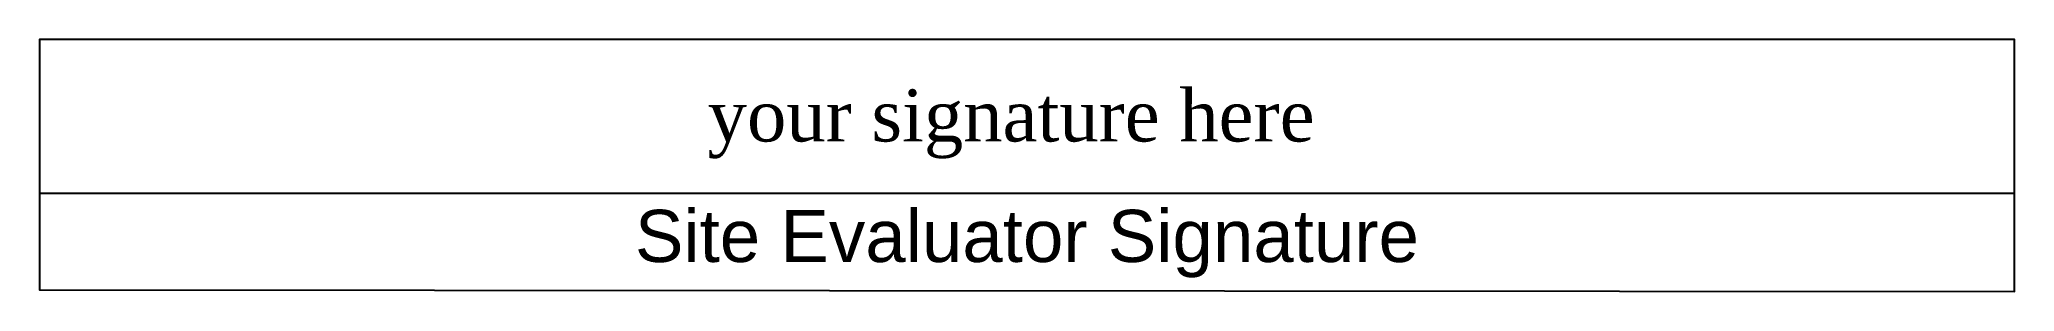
# Model space of a CAD drawing. Extents: x -1.42 to 1.42, y -0.14 to 0.22.
import ezdxf

# ---------------------------------------------------------------- set-up
doc = ezdxf.new("R2010")
doc.units = 0
doc.header["$MEASUREMENT"] = 0
doc.styles.add('ARIAL', font='ARIAL.TTF')

msp = doc.modelspace()

# ---------------------------------------------------------------- linework, layer by layer
msp.add_lwpolyline([(-1.4165, 0.2197), (-1.4165, 0), (1.4165, 0), (1.4165, 0.2197), (-1.4165, 0.2197), (-1.4165, -0.1387), (1.4165, -0.1408), (1.4165, 0.2197)])

# ---------------------------------------------------------------- texts
at = {"char_height": 0.074667, "attachment_point": 5, "style": 'ARIAL'}
for s, insert in [('\\fTimes New Roman|b0|i0;your signature here', (-0.0227, 0.0989)), ('Site Evaluator Signature', (0, -0.0726))]:
    msp.add_mtext(s, dxfattribs=dict(at, insert=insert))

doc.saveas('drawing.dxf')
